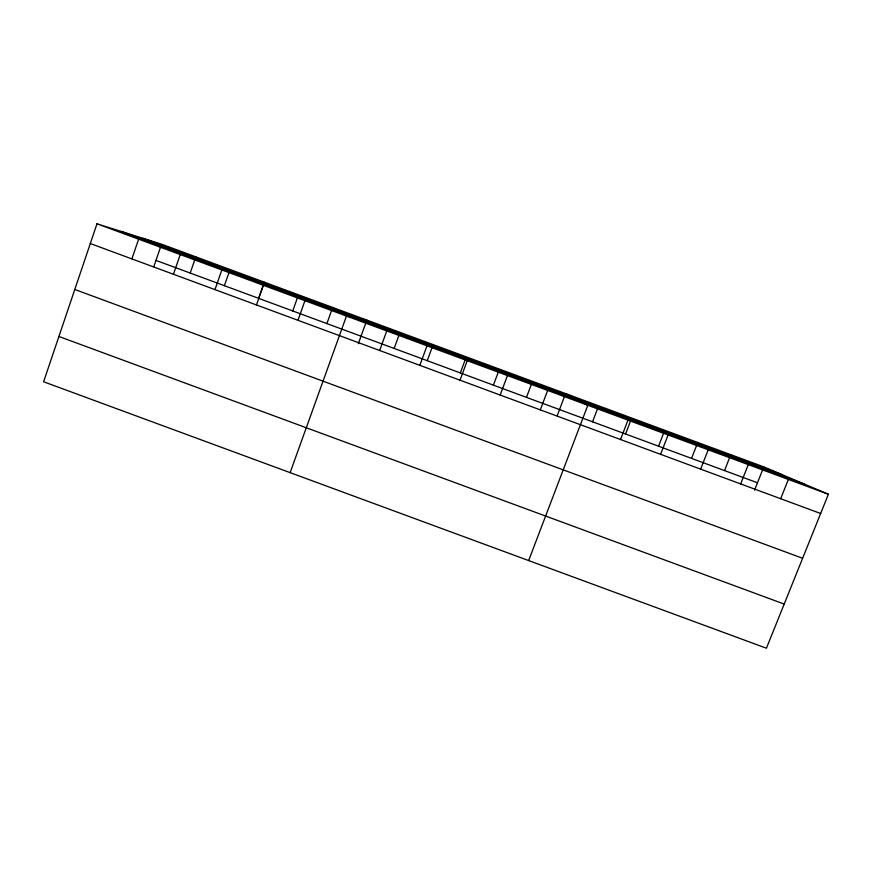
<?xml version="1.0" encoding="UTF-8"?>
<svg xmlns="http://www.w3.org/2000/svg" width="872" height="872" viewBox="0 0 872 872"><rect width="100%" height="100%" fill="white"/><g stroke="black" fill="none" stroke-linecap="round" stroke-linejoin="round"><path stroke-width="1.31" d="M96.988 223.788L43.6 381.773L766.423 648.212L828.4 494.25L763.785 466.88L161.549 244.171L96.988 223.788L828.4 494.25M131.89 258.908L138.626 239.19M153.81 266.712L160.699 246.667M173.441 274.266L180.242 254.57M190.194 273.056L195.808 256.837M214.97 289.613L221.826 269.949M224.387 285.7L229.173 271.988M258.57 298.333L264.271 282.157M256.477 304.96L263.399 285.318M292.741 310.966L297.603 297.298M297.962 320.297L304.938 300.687M326.891 323.588L332.679 307.456M290.136 472.646L346.467 316.035L366.85 320.089M358.316 343.721L365.957 322.575M379.636 350.49L386.743 330.935M394.144 348.451L399.103 334.826M419.835 365.346L426.997 345.824M427.247 360.692L432.24 347.078M460.34 372.922L465.365 359.329M460.013 380.192L467.239 360.703M493.41 385.152L498.479 371.57M500.168 395.038L507.45 375.57M526.47 397.37L531.571 383.811M540.302 409.873L547.649 390.427M557.164 415.802L564.653 396.041M528.661 560.565L587.815 405.284L565.579 393.577M592.546 421.797L597.712 408.27M620.515 439.521L627.971 420.13M625.562 434.005L630.761 420.489M658.567 446.202L663.799 432.708M660.584 454.334L668.094 434.975M691.551 458.4L697.774 442.464M700.63 469.136L708.206 449.799M724.523 470.586L730.791 454.672M740.655 483.927L748.285 464.623M754.542 490.184L763.785 466.88M780.669 498.719L788.353 479.447M74.785 289.482L802.632 558.276M58.904 336.483L784.19 604.067M142.932 238.296L782.435 474.782M121.164 231.418L804.224 484.004M155.979 260.401L757.485 482.772M90.317 243.539L820.65 513.499"/></g></svg>
